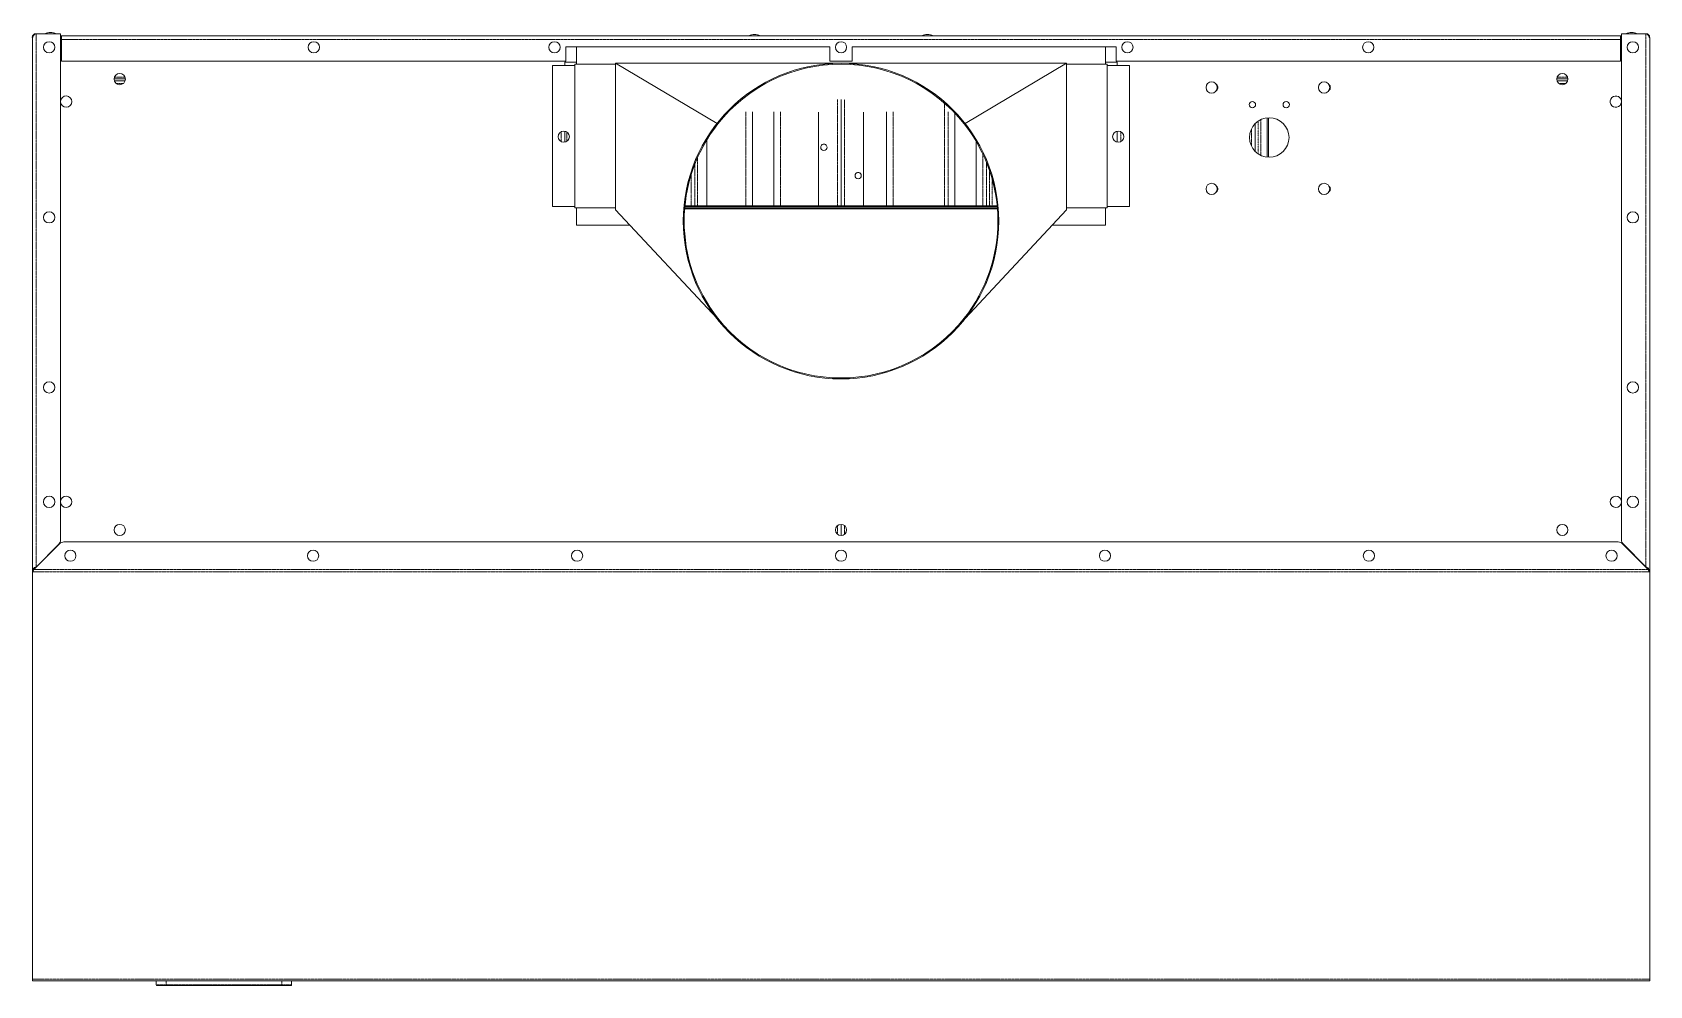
# Model space of a CAD drawing. Header units: millimetres. Extents: x 46989 to 543236, y 252623 to 526638.
# Drawn here: x 421213 to 447823, y 510622 to 526302 of the extents above; entities that cross this region are included whole.
import ezdxf

# ---------------------------------------------------------------- set-up
doc = ezdxf.new("R2010")
doc.units = ezdxf.units.MM
doc.linetypes.add('PHANTOM', pattern=[20, 10, -2, 2, -2, 2, -2])

msp = doc.modelspace()

# ---------------------------------------------------------------- linework, layer by layer
at = {"color": 7, "lineweight": 13, "ltscale": 0.03937}
for p, q in [((421213, 517424), (421213, 526219)), ((421677, 526280), (421677, 517950)), ((421695, 526244), (447341, 526244)), ((447358, 517954), (447358, 526280)), ((447823, 526219), (447823, 517451)), ((429989, 525830), (421695, 525830)), ((429989, 526062), (434332, 526062)), ((439046, 526062), (434703, 526062)), ((447341, 525830), (439046, 525830)), ((429771, 525757), (429771, 523436)), ((430809, 525780), (430137, 525780)), ((430137, 525757), (430137, 523436)), ((430809, 525795), (430809, 523384)), ((438227, 525795), (430809, 525795)), ((430809, 525795), (432478, 524804)), ((438227, 525795), (436558, 524804)), ((438227, 523384), (438227, 525795)), ((438227, 525780), (438899, 525780)), ((438899, 525757), (438899, 523436)), ((439265, 525757), (439265, 523436)), ((434518, 525198), (434518, 523448)), ((434518, 523448), (434518, 525198)), ((433061, 524996), (433061, 523448)), ((433414, 524996), (433414, 523448)), ((434147, 523448), (434147, 524988)), ((434889, 524988), (434889, 523448)), ((435269, 524996), (435269, 523448)), ((436389, 524977), (436389, 523448)), ((441532, 524249), (441532, 524895)), ((441551, 524248), (441551, 524896)), ((432312, 523448), (432312, 524538)), ((436742, 524509), (436742, 523448)), ((437088, 523436), (431947, 523436)), ((431949, 523448), (437087, 523448)), ((430809, 523414), (430137, 523414)), ((430809, 523384), (432478, 521593)), ((431944, 523399), (437091, 523399)), ((437090, 523414), (431946, 523414)), ((438227, 523384), (436558, 521593)), ((438227, 523414), (438899, 523414)), ((431044, 523132), (430164, 523132)), ((438871, 523132), (437992, 523132)), ((421236, 517466), (421664, 517894)), ((421730, 517921), (447306, 517921)), ((447799, 517466), (447371, 517894)), ((421213, 517429), (421213, 510727)), ((421213, 517424), (421213, 510739)), ((447823, 510727), (447823, 517429)), ((447823, 510703), (421213, 510703)), ((425316, 510622), (423414, 510622))]:
    msp.add_line(p, q, dxfattribs=at)
at = {"color": 7, "lineweight": 13, "ltscale": 0.000149434}
msp.add_line((421213, 526219), (421217, 526219), dxfattribs=at)
at = {"color": 7, "lineweight": 13, "ltscale": 0.0136}
for p, q in [((421677, 526280), (421273, 526280)), ((447762, 526280), (447358, 526280))]:
    msp.add_line(p, q, dxfattribs=at)
at = {"color": 7, "linetype": 'PHANTOM', "lineweight": 13, "ltscale": 0.03937}
for p, q in [((421273, 517508), (421273, 526280)), ((421695, 526183), (447341, 526183)), ((447762, 526280), (447762, 517512)), ((434461, 525198), (434461, 523448)), ((434574, 523448), (434574, 525198)), ((436218, 523448), (436218, 525140)), ((432952, 523448), (432952, 524996)), ((433523, 523448), (433523, 524996)), ((435378, 523448), (435378, 524996)), ((436280, 523448), (436280, 524996)), ((441423, 524864), (441423, 524280)), ((432159, 524248), (432159, 523448)), ((436851, 523448), (436851, 524303)), ((432111, 523448), (432111, 524132)), ((436913, 523448), (436913, 524162)), ((436961, 524032), (436961, 523448)), ((447823, 517429), (421213, 517429)), ((447799, 517466), (421236, 517466)), ((447823, 510727), (421213, 510727)), ((425316, 510634), (423414, 510634))]:
    msp.add_line(p, q, dxfattribs=at)
at = {"color": 7, "lineweight": 13, "ltscale": 0.000599989}
for p, q in [((421677, 526244), (421695, 526244)), ((421677, 526208), (421695, 526208)), ((421695, 526183), (421677, 526183))]:
    msp.add_line(p, q, dxfattribs=at)
at = {"color": 7, "linetype": 'PHANTOM', "lineweight": 13, "ltscale": 0.000599989}
msp.add_line((421695, 526183), (421677, 526183), dxfattribs=at)
at = {"color": 7, "lineweight": 13, "ltscale": 0.00205}
for p, q in [((421695, 526183), (421695, 526244)), ((447341, 526183), (447341, 526244))]:
    msp.add_line(p, q, dxfattribs=at)
at = {"color": 7, "lineweight": 13, "ltscale": 0.0119}
for p, q in [((421695, 526183), (421695, 525830)), ((447341, 525830), (447341, 526183))]:
    msp.add_line(p, q, dxfattribs=at)
at = {"color": 7, "lineweight": 13, "ltscale": 0.003125}
for p, q in [((433002, 526244), (433095, 526244)), ((435848, 526244), (435940, 526244))]:
    msp.add_line(p, q, dxfattribs=at)
at = {"color": 7, "lineweight": 13, "ltscale": 0.002742}
for p, q in [((433095, 526244), (433176, 526244)), ((435940, 526244), (436022, 526244))]:
    msp.add_line(p, q, dxfattribs=at)
at = {"color": 7, "lineweight": 13, "ltscale": 0.000382551}
for p, q in [((433176, 526244), (433188, 526244)), ((436022, 526244), (436033, 526244))]:
    msp.add_line(p, q, dxfattribs=at)
at = {"color": 7, "lineweight": 13, "ltscale": 0.000600019}
for p, q in [((447358, 526244), (447341, 526244)), ((447358, 526208), (447341, 526208)), ((447358, 526183), (447341, 526183))]:
    msp.add_line(p, q, dxfattribs=at)
at = {"color": 7, "linetype": 'PHANTOM', "lineweight": 13, "ltscale": 0.000600019}
msp.add_line((447358, 526183), (447341, 526183), dxfattribs=at)
at = {"color": 7, "lineweight": 13, "ltscale": 0.000149464}
msp.add_line((447823, 526219), (447818, 526219), dxfattribs=at)
at = {"color": 7, "lineweight": 13, "ltscale": 0.0078}
for p, q in [((429989, 525830), (429989, 526062)), ((434332, 525830), (434332, 526062)), ((434703, 525830), (434703, 526062)), ((439046, 525830), (439046, 526062))]:
    msp.add_line(p, q, dxfattribs=at)
at = {"color": 7, "lineweight": 13, "ltscale": 0.0095}
for p, q in [((430164, 526062), (430164, 525780)), ((438871, 525780), (438871, 526062)), ((430164, 523132), (430164, 523414)), ((438871, 523414), (438871, 523132))]:
    msp.add_line(p, q, dxfattribs=at)
at = {"color": 7, "lineweight": 13, "ltscale": 0.0125}
msp.add_line((434703, 525830), (434332, 525830), dxfattribs=at)
at = {"color": 7, "linetype": 'PHANTOM', "lineweight": 13, "ltscale": 0.005938}
for p, q in [((422738, 525563), (422562, 525563)), ((446474, 525563), (446297, 525563))]:
    msp.add_line(p, q, dxfattribs=at)
at = {"color": 7, "lineweight": 13, "ltscale": 0.012336}
for p, q in [((430137, 525757), (429771, 525757)), ((438899, 525757), (439265, 525757)), ((429771, 523436), (430137, 523436)), ((439265, 523436), (438899, 523436))]:
    msp.add_line(p, q, dxfattribs=at)
at = {"color": 7, "lineweight": 13, "ltscale": 0.00185}
for p, q in [((429973, 525812), (429973, 525757)), ((439062, 525757), (439062, 525812))]:
    msp.add_line(p, q, dxfattribs=at)
at = {"color": 7, "lineweight": 13, "ltscale": 0.006432}
for p, q in [((429973, 525812), (430164, 525812)), ((438871, 525812), (439062, 525812))]:
    msp.add_line(p, q, dxfattribs=at)
at = {"color": 7, "lineweight": 13, "ltscale": 0.000749963}
for p, q in [((430137, 525757), (430137, 525780)), ((438899, 525780), (438899, 525757)), ((430137, 523414), (430137, 523436)), ((438899, 523436), (438899, 523414))]:
    msp.add_line(p, q, dxfattribs=at)
at = {"color": 7, "lineweight": 13, "ltscale": 0.006245}
for p, q in [((422742, 525538), (422557, 525538)), ((446478, 525538), (446293, 525538))]:
    msp.add_line(p, q, dxfattribs=at)
at = {"color": 7, "lineweight": 13, "ltscale": 0.005869}
for p, q in [((422563, 525502), (422737, 525502)), ((422563, 525502), (422737, 525502)), ((446299, 525502), (446473, 525502)), ((446299, 525502), (446473, 525502))]:
    msp.add_line(p, q, dxfattribs=at)
at = {"color": 7, "linetype": 'PHANTOM', "lineweight": 13, "ltscale": 0.004037}
for p, q in [((422590, 525463), (422710, 525463)), ((446326, 525463), (446445, 525463))]:
    msp.add_line(p, q, dxfattribs=at)
at = {"color": 7, "linetype": 'PHANTOM', "lineweight": 13, "ltscale": 0.015268}
msp.add_line((441332, 524346), (441332, 524799), dxfattribs=at)
at = {"color": 7, "linetype": 'PHANTOM', "lineweight": 13, "ltscale": 0.018013}
msp.add_line((441380, 524839), (441380, 524305), dxfattribs=at)
at = {"color": 7, "linetype": 'PHANTOM', "lineweight": 13, "ltscale": 0.005486}
for p, q in [((429912, 524504), (429912, 524667)), ((439124, 524667), (439124, 524504))]:
    msp.add_line(p, q, dxfattribs=at)
at = {"color": 7, "lineweight": 13, "ltscale": 0.006146}
for p, q in [((429973, 524494), (429973, 524677)), ((439062, 524677), (439062, 524494))]:
    msp.add_line(p, q, dxfattribs=at)
at = {"color": 7, "linetype": 'PHANTOM', "lineweight": 13, "ltscale": 0.005294}
msp.add_line((430005, 524507), (430005, 524664), dxfattribs=at)
at = {"color": 7, "linetype": 'PHANTOM', "lineweight": 13, "ltscale": 0.009262}
msp.add_line((441270, 524435), (441270, 524710), dxfattribs=at)
at = {"color": 7, "linetype": 'PHANTOM', "lineweight": 13, "ltscale": 0.017065}
msp.add_line((432050, 523448), (432050, 523954), dxfattribs=at)
at = {"color": 7, "linetype": 'PHANTOM', "lineweight": 13, "ltscale": 0.015014}
msp.add_line((437004, 523893), (437004, 523448), dxfattribs=at)
at = {"color": 7, "linetype": 'PHANTOM', "lineweight": 13, "ltscale": 0.004962}
for p, q in [((434461, 518190), (434461, 518043)), ((434574, 518043), (434574, 518190))]:
    msp.add_line(p, q, dxfattribs=at)
at = {"color": 7, "lineweight": 13, "ltscale": 0.00625}
for p, q in [((434518, 518209), (434518, 518024)), ((434518, 518024), (434518, 518209))]:
    msp.add_line(p, q, dxfattribs=at)
at = {"color": 7, "lineweight": 13, "ltscale": 0.017939}
for p, q in [((421273, 517508), (421650, 517884)), ((447762, 517512), (447386, 517888))]:
    msp.add_line(p, q, dxfattribs=at)
at = {"color": 7, "lineweight": 13, "ltscale": 0.000722149}
for p, q in [((421213, 517429), (421213, 517451)), ((447823, 517429), (447823, 517451))]:
    msp.add_line(p, q, dxfattribs=at)
at = {"color": 7, "lineweight": 13, "ltscale": 0.000234528}
msp.add_line((421267, 517504), (421273, 517508), dxfattribs=at)
at = {"color": 7, "lineweight": 13, "ltscale": 0.000117745}
msp.add_line((421267, 517504), (421271, 517504), dxfattribs=at)
at = {"color": 7, "lineweight": 13, "ltscale": 0.000146642}
msp.add_line((421271, 517504), (421273, 517508), dxfattribs=at)
at = {"color": 7, "linetype": 'PHANTOM', "lineweight": 13, "ltscale": 0.000158535}
msp.add_line((421273, 517508), (421273, 517503), dxfattribs=at)
at = {"color": 7, "lineweight": 13, "ltscale": 0.000112144}
msp.add_line((421292, 517527), (421295, 517525), dxfattribs=at)
at = {"color": 7, "lineweight": 13, "ltscale": 0.0002005}
msp.add_line((447745, 517529), (447741, 517525), dxfattribs=at)
at = {"color": 7, "lineweight": 13, "ltscale": 0.000531864}
msp.add_line((447775, 517504), (447762, 517512), dxfattribs=at)
at = {"color": 7, "lineweight": 13, "ltscale": 0.000333561}
msp.add_line((447767, 517504), (447762, 517512), dxfattribs=at)
at = {"color": 7, "linetype": 'PHANTOM', "lineweight": 13, "ltscale": 0.000283609}
msp.add_line((447762, 517503), (447762, 517512), dxfattribs=at)
at = {"color": 7, "lineweight": 13, "ltscale": 0.000266488}
msp.add_line((447775, 517504), (447767, 517504), dxfattribs=at)
at = {"color": 7, "lineweight": 13, "ltscale": 3.87445e-05}
msp.add_line((447768, 517502), (447767, 517504), dxfattribs=at)
at = {"color": 7, "lineweight": 13, "ltscale": 0.000286313}
msp.add_line((447776, 517502), (447768, 517502), dxfattribs=at)
at = {"color": 7, "lineweight": 13, "ltscale": 4.95127e-05}
msp.add_line((447776, 517502), (447775, 517504), dxfattribs=at)
at = {"color": 7, "lineweight": 13, "ltscale": 0.000816285}
for p, q in [((421213, 510727), (421213, 510703)), ((447823, 510727), (447823, 510703))]:
    msp.add_line(p, q, dxfattribs=at)
at = {"color": 7, "lineweight": 13, "ltscale": 0.002325}
for p, q in [((423252, 510703), (423252, 510634)), ((425478, 510703), (425478, 510634))]:
    msp.add_line(p, q, dxfattribs=at)
at = {"color": 7, "linetype": 'PHANTOM', "lineweight": 13, "ltscale": 0.002325}
for p, q in [((423414, 510703), (423414, 510634)), ((425316, 510703), (425316, 510634))]:
    msp.add_line(p, q, dxfattribs=at)
at = {"color": 7, "linetype": 'PHANTOM', "lineweight": 13, "ltscale": 0.00545}
for p, q in [((423252, 510634), (423414, 510634)), ((425316, 510634), (425478, 510634))]:
    msp.add_line(p, q, dxfattribs=at)
at = {"color": 7, "lineweight": 13, "ltscale": 0.00505}
for p, q in [((423264, 510622), (423414, 510622)), ((425316, 510622), (425466, 510622))]:
    msp.add_line(p, q, dxfattribs=at)
at = {"color": 7, "linetype": 'PHANTOM', "lineweight": 13, "ltscale": 0.000399973}
for p, q in [((423414, 510634), (423414, 510622)), ((425316, 510634), (425316, 510622))]:
    msp.add_line(p, q, dxfattribs=at)
at = {"color": 7, "lineweight": 13, "ltscale": 0.03937}
for points in [[(421213, 526219), (421213, 526215), (421213, 526214), (421213, 526214), (421214, 526214)], [(421214, 526214), (421214, 526214), (421214, 526214), (421215, 526215), (421218, 526221), (421226, 526236), (421237, 526253), (421246, 526265), (421251, 526270), (421260, 526276), (421266, 526279), (421273, 526280)], [(447822, 526214), (447822, 526214), (447821, 526214), (447821, 526215), (447817, 526221), (447809, 526236), (447798, 526253), (447789, 526265), (447784, 526270), (447776, 526276), (447769, 526279), (447762, 526280)], [(447823, 526219), (447822, 526215), (447822, 526214), (447822, 526214), (447822, 526214)], [(421213, 517429), (421221, 517441), (421236, 517466)], [(421213, 517451), (421221, 517456), (421236, 517466)], [(421271, 517504), (421266, 517502), (421264, 517498), (421258, 517488)], [(447768, 517502), (447772, 517499), (447777, 517488)], [(447823, 517451), (447815, 517456), (447799, 517466)], [(447823, 517429), (447815, 517441), (447799, 517466)]]:
    msp.add_lwpolyline(points, dxfattribs=at)
for centre, radius in [((421489, 526056), 92.7), ((425844, 526056), 92.7), ((429804, 526056), 92.7), ((434518, 526056), 92.7), ((439231, 526056), 92.7), ((443192, 526056), 92.7), ((447546, 526056), 92.7), ((422650, 525534), 92.7), ((434518, 523198), 2596), ((446386, 525534), 92.7), ((440616, 525395), 92.7), ((442466, 525395), 92.7), ((441287, 525114), 51.9), ((441843, 525114), 51.9), ((441564, 524572), 325), ((429956, 524586), 92.7), ((439079, 524586), 92.7), ((440616, 523726), 92.7), ((442466, 523726), 92.7), ((421489, 523259), 92.7), ((447546, 523259), 92.7), ((421489, 520461), 92.7), ((447546, 520461), 92.7), ((421489, 518580), 92.7), ((447546, 518580), 92.7), ((422650, 518117), 92.7), ((434518, 518117), 92.7), ((446386, 518117), 92.7), ((421838, 517694), 92.7), ((425832, 517694), 92.7), ((430175, 517694), 92.7), ((434518, 517694), 92.7), ((438861, 517694), 92.7), ((443203, 517694), 92.7), ((447197, 517694), 92.7)]:
    msp.add_circle(centre, radius, dxfattribs=at)
for centre, radius, start, end in [((421273, 526219), 60.8, 90, 180), ((421511, 526098), 204, 90, 116.9915), ((421511, 526098), 204, 63.0085, 90), ((433095, 526062), 204, 90, 116.9915), ((433095, 526062), 204, 63.0085, 90), ((435940, 526062), 204, 90, 116.9915), ((435940, 526062), 204, 63.0085, 90), ((447525, 526098), 204, 90, 116.9915), ((447525, 526098), 204, 63.0085, 90), ((447762, 526219), 60.8, 0, 90), ((434518, 523198), 2581, 38.2133, 141.7867), ((440662, 525395), 57.9, 306.0875, 53.9125), ((442512, 525395), 57.9, 306.0875, 53.9125), ((421769, 525163), 92.7, 185.1266, 174.8734), ((447266, 525163), 92.7, 61.3521, 354.8738), ((447266, 525163), 92.7, 5.1262, 61.3521), ((434518, 523198), 2581, 141.7854, 218.2146), ((434518, 523198), 2581, 321.7854, 38.2146), ((440662, 523726), 57.9, 306.0875, 53.9125), ((442512, 523726), 57.9, 306.0875, 53.9125), ((434518, 523198), 2581, 218.2133, 321.7867), ((421769, 518580), 92.7, 185.1266, 174.8734), ((447266, 518580), 92.7, 5.1262, 354.8738), ((421584, 517950), 92.7, 315, 0), ((421730, 517828), 92.7, 90, 135), ((447306, 517828), 92.7, 45, 90), ((447451, 517954), 92.7, 180, 225), ((423264, 510634), 11.9, 180, 270), ((425466, 510634), 11.9, 269.9998, 0)]:
    msp.add_arc(centre, radius, start, end, dxfattribs=at)
for centre, major_axis, ratio, start_param, end_param in [((434236, 524411), (51.9, 0), 0.997564, 6.283185, 9.424778), ((434236, 524411), (51.9, 0), 0.997564, 3.141593, 6.283185), ((434800, 523945), (51.9, 0), 0.997564, 6.283185, 9.424778), ((434800, 523943), (51.9, 0), 0.997564, 0.013975, 3.127597), ((434800, 523945), (51.9, 0), 0.997564, 3.141593, 6.283185), ((421273, 517424), (0, -80.7), 0.753564, 3.240049, 4.344332), ((447762, 517424), (0, -80.7), 0.753556, 1.937611, 2.900573)]:
    msp.add_ellipse(centre, major_axis=major_axis, ratio=ratio, start_param=start_param, end_param=end_param, dxfattribs=at)

doc.saveas('drawing.dxf')
